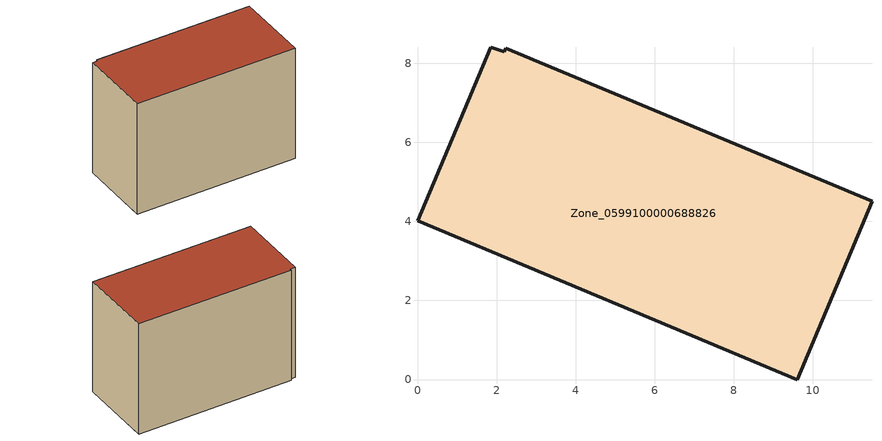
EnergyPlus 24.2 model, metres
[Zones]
Zone_0599100000688826
 floor ground (C_G): 2.19,8.3 2.23,8.38 11.5,4.51 9.62,0 0,4.02 1.85,8.4 z0
 wall outside (C_F): 0,4.02 9.62,0 11.5,4.51 2.23,8.38 2.19,8.3 1.85,8.4 0,4.02 z0:7.5
 roof outside (C_R): 2.19,8.3 1.85,8.4 0,4.02 9.62,0 11.5,4.51 2.23,8.38 z7.5
[BUILDING]
Pand.0599100000688826: North Axis=0; Terrain=City; Loads Convergence Tolerance Value=0.04; Temperature Convergence Tolerance Value=0.4; Solar Distribution=FullExterior; Maximum Number of Warmup Days=25; Minimum Number of Warmup Days=1
[Site:Location]
Rotterdam.The.Hague.AP_ZH_NLD Design_Conditions: Latitude=51.96; Longitude=4.45; Time Zone=1; Elevation=-4.5
[SITE:GROUNDTEMPERATURE:BUILDINGSURFACE]
18, 18, 18, 18, 18, 18, 18, 18, 18, 18, 18, 18
[MATERIAL] Thermal Absorptance=0.9; Solar Absorptance=0.7; Visible Absorptance=0.7
Name | Roughness | Thickness | Conductivity | Density | Specific Heat
G.TI.1946 | MediumSmooth | 0.15 | 1 | 540 | 1210
F.TI.1946 | Rough | 0.3 | 0.857143 | 1920 | 840
R.TI.1946 | MediumRough | 0.2 | 0.1 | 1500 | 1000
[CONSTRUCTION]
C_G: G.TI.1946
C_F: F.TI.1946
C_R: R.TI.1946
[ZONE]
Zone_0599100000688826: Type=1; Multiplier=1; Ceiling Height=Autocalculate; Volume=Autocalculate; Floor Area=autocalculate; Part of Total Floor Area=Yes
[ZONEINFILTRATION:DESIGNFLOWRATE]
Infil_Zone_0599100000688826: Zone or ZoneList or Space or SpaceList=Zone_0599100000688826; Schedule=AlwaysOn; Design Flow Rate Calculation Method=Flow/Area; Flow Rate per Floor Area=0.003; Constant Term Coefficient=1; Temperature Term Coefficient=0; Velocity Term Coefficient=0; Velocity Squared Term Coefficient=0
[HVACTEMPLATE:ZONE:IDEALLOADSAIRSYSTEM]
Zone_0599100000688826: Maximum Heating Supply Air Temperature=50; Minimum Cooling Supply Air Temperature=13; Maximum Heating Supply Air Humidity Ratio=0.0156; Minimum Cooling Supply Air Humidity Ratio=0.0077; Heating Limit=NoLimit; Cooling Limit=NoLimit; Dehumidification Control Type=ConstantSensibleHeatRatio; Cooling Sensible Heat Ratio=0.7; Dehumidification Setpoint=60; Humidification Control Type=None; Humidification Setpoint=30; Outdoor Air Method=None; Outdoor Air Flow Rate per Person=0.00944; Outdoor Air Flow Rate per Zone Floor Area=0; Outdoor Air Flow Rate per Zone=0; Demand Controlled Ventilation Type=None; Outdoor Air Economizer Type=NoEconomizer; Heat Recovery Type=None; Sensible Heat Recovery Effectiveness=0.7; Latent Heat Recovery Effectiveness=0.65
[ZONECONTROL:THERMOSTAT]
ThermostatControl_Zone_0599100000688826: Zone or ZoneList=Zone_0599100000688826; Control Type Schedule=DualSetpointControlType; Control 1=Thermostat_Zone_0599100000688826; Temperature Difference Between Cutout And Setpoint=0
[THERMOSTATSETPOINT:DUALSETPOINT]
Thermostat_Zone_0599100000688826: Heating Setpoint Temperature Schedule=HeatingSetpoint_Zone_0599100000688826; Cooling Setpoint Temperature Schedule=CoolingSetpoint_Zone_0599100000688826
[SCHEDULE:COMPACT]
HeatingSetpoint_Zone_0599100000688826: Through: 12/31, For: AllDays, Until: 24:00, 21
CoolingSetpoint_Zone_0599100000688826: Through: 12/31, For: AllDays, Until: 24:00, 24
DualSetpointControlType: Through: 12/31, For: AllDays, Until: 24:00, 4
AlwaysOn: Through: 12/31, For: AllDays, Until: 24:00, 1
